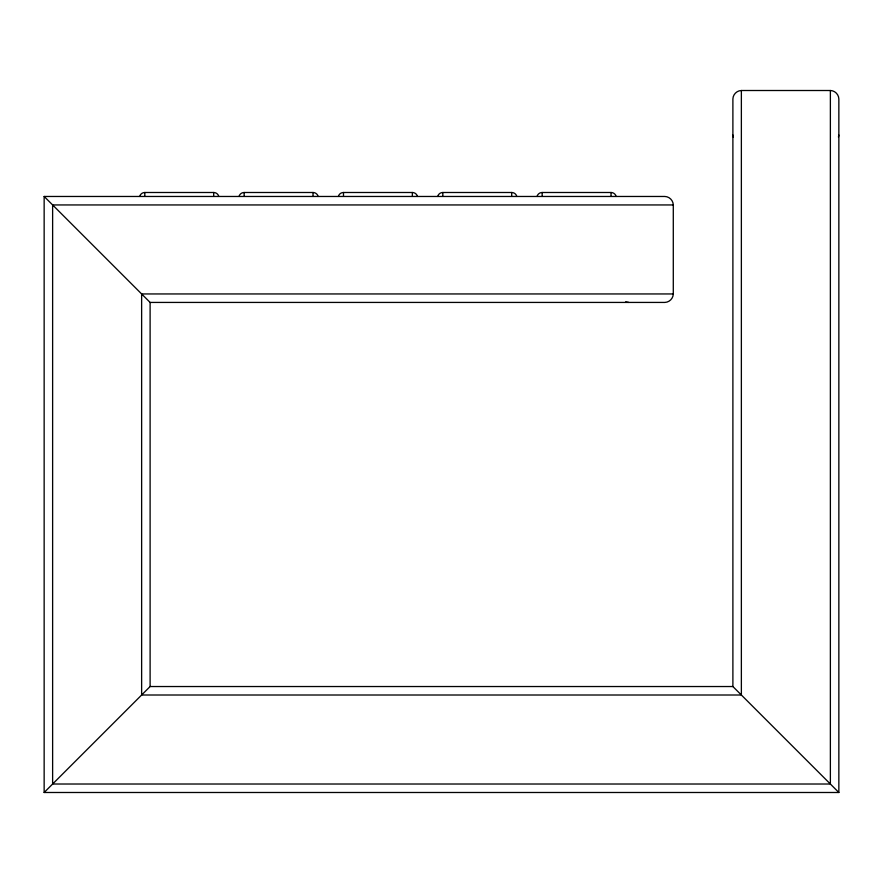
<?xml version="1.0" encoding="UTF-8"?>
<svg xmlns="http://www.w3.org/2000/svg" width="883" height="883" viewBox="0 0 883 883"><rect width="100%" height="100%" fill="white"/><g stroke="black" fill="none" stroke-linecap="round" stroke-linejoin="round"><path stroke-width="1.32" d="M44.15 196.468L664.811 196.468C669.347 196.556 673.199 200.408 673.288 204.944L673.288 293.951C673.199 298.487 669.347 302.339 664.811 302.428L150.11 302.428L44.15 196.468L44.15 792.492L838.85 792.492L838.85 98.984C838.762 94.448 834.91 90.596 830.373 90.508L741.367 90.508C736.83 90.596 732.978 94.448 732.89 98.984L732.89 686.533L838.85 792.492M838.453 137.086L838.85 135.011M44.15 792.492L150.11 686.533L732.89 686.533M139.691 196.423A5.298 5.298 0 0 1 144.812 192.494L213.686 192.494A5.298 5.298 0 0 1 218.807 196.423M239.028 196.423A5.298 5.298 0 0 1 244.149 192.494L313.024 192.494A5.298 5.298 0 0 1 318.145 196.423M338.366 196.423A5.298 5.298 0 0 1 343.487 192.494L412.361 192.494A5.298 5.298 0 0 1 417.482 196.423M437.703 196.423A5.298 5.298 0 0 1 442.825 192.494L511.699 192.494A5.298 5.298 0 0 1 516.82 196.423M537.041 196.423A5.298 5.298 0 0 1 542.162 192.494L611.036 192.494A5.298 5.298 0 0 1 616.157 196.423M673.288 204.944L52.627 204.944L52.627 784.016L830.373 784.016L830.373 90.508M673.288 293.951L141.633 293.951L141.633 695.009L741.367 695.009L741.367 90.508M625.661 301.831L628.784 302.428M732.89 135.011L733.287 137.086M611.036 192.494L611.036 196.423M542.162 192.494L542.162 196.423M511.699 192.494L511.699 196.423M442.825 192.494L442.825 196.423M412.361 192.494L412.361 196.423M343.487 192.494L343.487 196.423M313.024 192.494L313.024 196.423M244.149 192.494L244.149 196.423M213.686 192.494L213.686 196.423M150.11 302.428L150.11 686.533M144.812 192.494L144.812 196.423"/></g></svg>
